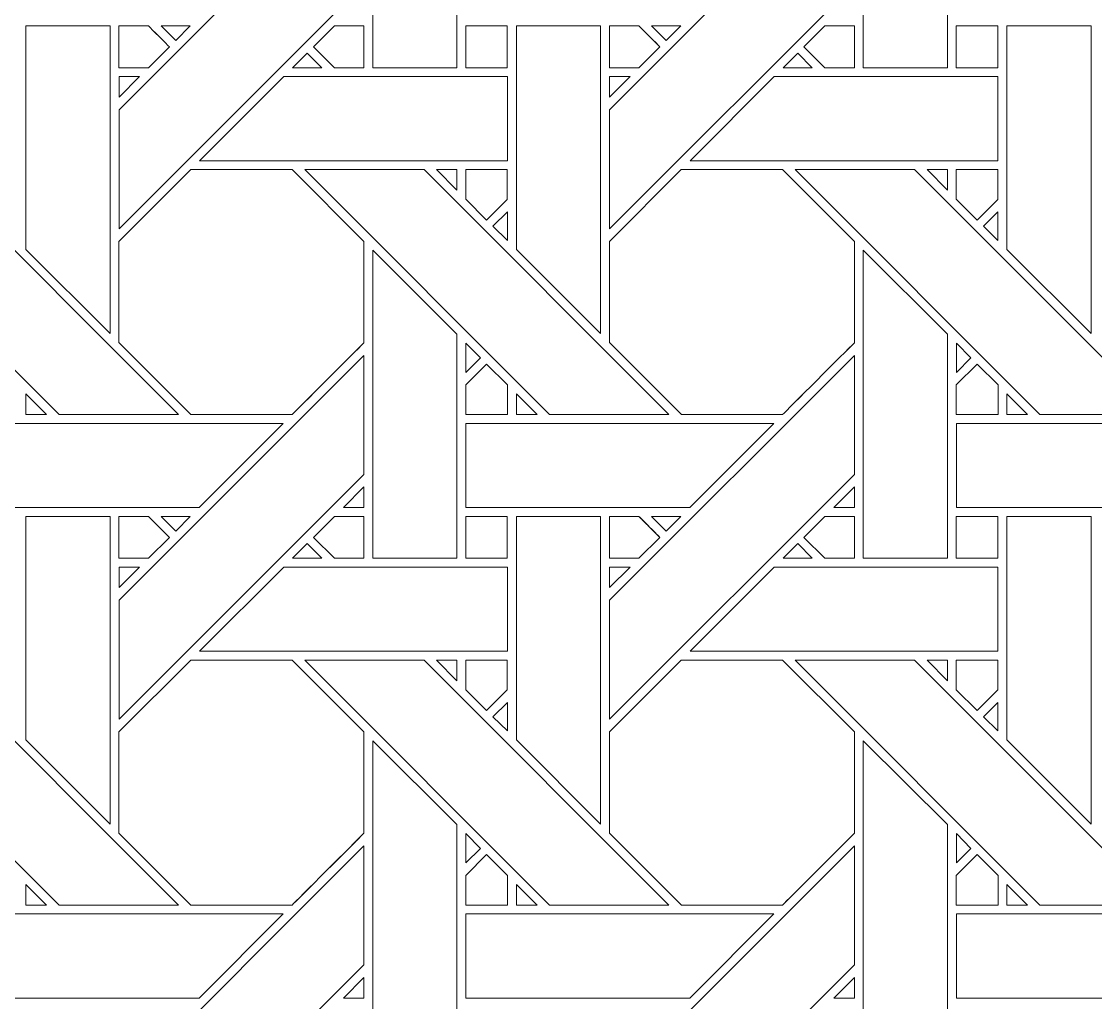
# Model space of a CAD drawing. Header units: inches. Extents: x 3.4 to 21.4, y 0.1 to 18.1.
# Drawn here: x 7.688 to 9.766, y 8.195 to 10.093 of the extents above; entities that cross this region are included whole.
import ezdxf

# ---------------------------------------------------------------- set-up
doc = ezdxf.new("R2010")
doc.units = ezdxf.units.IN
doc.header["$MEASUREMENT"] = 0
doc.layers.add('Design', color=7, linetype='Continuous', lineweight=0)

msp = doc.modelspace()

# ---------------------------------------------------------------- linework, layer by layer
at = {"layer": 'Design'}
for points, knots in [([(12.3829, 18.0948), (7.4123, 18.0948), (3.3829, 14.0653), (3.3829, 9.0948), (3.3829, 4.1242), (7.4123, 0.0948), (12.3829, 0.0948), (17.3534, 0.0948), (21.3829, 4.1242), (21.3829, 9.0948), (21.3829, 14.0653), (17.3534, 18.0948), (12.3829, 18.0948)], [0, 0, 0, 0, 1, 1, 1, 2, 2, 2, 3, 3, 3, 4, 4, 4, 4]), ([(12.3829, 17.2202), (7.8953, 17.2202), (4.2574, 13.5823), (4.2574, 9.0948), (4.2574, 4.6072), (7.8953, 0.9693), (12.3829, 0.9693), (16.8704, 0.9693), (20.5083, 4.6072), (20.5083, 9.0948), (20.5083, 13.5823), (16.8704, 17.2202), (12.3829, 17.2202)], [0, 0, 0, 0, 1, 1, 1, 2, 2, 2, 3, 3, 3, 4, 4, 4, 4]), ([(8.3676, 10.0031), (8.3676, 10.0031), (8.3676, 10.599), (8.3676, 10.599), (8.3676, 10.599), (8.5303, 10.4368), (8.5303, 10.4368), (8.5303, 10.4368), (8.5303, 10.0031), (8.5303, 10.0031), (8.5303, 10.0031), (8.3676, 10.0031), (8.3676, 10.0031)], [0, 0, 0, 0, 1, 1, 1, 2, 2, 2, 3, 3, 3, 4, 4, 4, 4]), ([(9.3163, 10.0031), (9.3163, 10.0031), (9.3163, 10.599), (9.3163, 10.599), (9.3163, 10.599), (9.4791, 10.4368), (9.4791, 10.4368), (9.4791, 10.4368), (9.4791, 10.0031), (9.4791, 10.0031), (9.4791, 10.0031), (9.3163, 10.0031), (9.3163, 10.0031)], [0, 0, 0, 0, 1, 1, 1, 2, 2, 2, 3, 3, 3, 4, 4, 4, 4]), ([(8.3504, 10.1654), (8.3504, 10.1654), (7.8768, 9.6917), (7.8768, 9.6917), (7.8768, 9.6917), (7.8768, 9.9218), (7.8768, 9.9218), (7.8768, 9.9218), (8.3504, 10.3954), (8.3504, 10.3954), (8.3504, 10.3954), (8.3504, 10.1654), (8.3504, 10.1654)], [0, 0, 0, 0, 1, 1, 1, 2, 2, 2, 3, 3, 3, 4, 4, 4, 4]), ([(9.2992, 10.1654), (9.2992, 10.1654), (8.8255, 9.6917), (8.8255, 9.6917), (8.8255, 9.6917), (8.8255, 9.9218), (8.8255, 9.9218), (8.8255, 9.9218), (9.2992, 10.3954), (9.2992, 10.3954), (9.2992, 10.3954), (9.2992, 10.1654), (9.2992, 10.1654)], [0, 0, 0, 0, 1, 1, 1, 2, 2, 2, 3, 3, 3, 4, 4, 4, 4]), ([(7.8596, 10.0839), (7.8596, 10.0839), (7.8596, 9.4888), (7.8596, 9.4888), (7.8596, 9.4888), (7.6967, 9.6517), (7.6967, 9.6517), (7.6967, 9.6517), (7.6967, 10.0839), (7.6967, 10.0839), (7.6967, 10.0839), (7.8596, 10.0839), (7.8596, 10.0839)], [0, 0, 0, 0, 1, 1, 1, 2, 2, 2, 3, 3, 3, 4, 4, 4, 4]), ([(7.8767, 10.0032), (7.8767, 10.0032), (7.8767, 10.0839), (7.8767, 10.0839), (7.8767, 10.0839), (7.9338, 10.0839), (7.9338, 10.0839), (7.9389, 10.0788), (7.9697, 10.048), (7.9741, 10.0436), (7.9741, 10.0436), (7.9337, 10.0032), (7.9337, 10.0032), (7.9337, 10.0032), (7.8767, 10.0032), (7.8767, 10.0032)], [0, 0, 0, 0, 1, 1, 1, 2, 2, 2, 3, 3, 3, 4, 4, 4, 5, 5, 5, 5]), ([(7.9741, 10.0436), (7.9741, 10.0436), (7.9337, 10.0032), (7.9337, 10.0032), (7.9337, 10.0032), (7.8767, 10.0032), (7.8767, 10.0032), (7.8767, 10.0032), (7.8767, 10.0839), (7.8767, 10.0839), (7.8767, 10.0839), (7.9338, 10.0839), (7.9338, 10.0839), (7.939, 10.0787), (7.9698, 10.0479), (7.9741, 10.0436)], [0, 0, 0, 0, 1, 1, 1, 2, 2, 2, 3, 3, 3, 4, 4, 4, 5, 5, 5, 5]), ([(7.9864, 10.0557), (7.9864, 10.0557), (7.9582, 10.0839), (7.9582, 10.0839), (7.9582, 10.0839), (8.0146, 10.0839), (8.0146, 10.0839), (8.0146, 10.0839), (7.9864, 10.0557), (7.9864, 10.0557)], [0, 0, 0, 0, 1, 1, 1, 2, 2, 2, 3, 3, 3, 3]), ([(8.2933, 10.0031), (8.2933, 10.0031), (8.2529, 10.0435), (8.2529, 10.0435), (8.2529, 10.0435), (8.2933, 10.084), (8.2933, 10.084), (8.2933, 10.084), (8.3504, 10.084), (8.3504, 10.084), (8.3504, 10.084), (8.3504, 10.0031), (8.3504, 10.0031), (8.3504, 10.0031), (8.2933, 10.0031), (8.2933, 10.0031)], [0, 0, 0, 0, 1, 1, 1, 2, 2, 2, 3, 3, 3, 4, 4, 4, 5, 5, 5, 5]), ([(8.3504, 10.084), (8.3504, 10.084), (8.3504, 10.0031), (8.3504, 10.0031), (8.3504, 10.0031), (8.2933, 10.0031), (8.2933, 10.0031), (8.2933, 10.0031), (8.2529, 10.0435), (8.2529, 10.0435), (8.2529, 10.0435), (8.2933, 10.084), (8.2933, 10.084), (8.2933, 10.084), (8.3504, 10.084), (8.3504, 10.084)], [0, 0, 0, 0, 1, 1, 1, 2, 2, 2, 3, 3, 3, 4, 4, 4, 5, 5, 5, 5]), ([(8.5476, 10.0031), (8.5476, 10.0031), (8.5476, 10.0839), (8.5476, 10.0839), (8.5476, 10.0839), (8.6278, 10.0839), (8.6278, 10.0839), (8.6278, 10.0839), (8.6278, 10.0031), (8.6278, 10.0031), (8.6278, 10.0031), (8.5476, 10.0031), (8.5476, 10.0031)], [0, 0, 0, 0, 1, 1, 1, 2, 2, 2, 3, 3, 3, 4, 4, 4, 4]), ([(8.6278, 10.0839), (8.6278, 10.0839), (8.6278, 10.0031), (8.6278, 10.0031), (8.6278, 10.0031), (8.5476, 10.0031), (8.5476, 10.0031), (8.5476, 10.0031), (8.5476, 10.0839), (8.5476, 10.0839), (8.5476, 10.0839), (8.6278, 10.0839), (8.6278, 10.0839)], [0, 0, 0, 0, 1, 1, 1, 2, 2, 2, 3, 3, 3, 4, 4, 4, 4]), ([(8.8083, 10.0839), (8.8083, 10.0839), (8.8083, 9.4888), (8.8083, 9.4888), (8.8083, 9.4888), (8.6454, 9.6517), (8.6454, 9.6517), (8.6454, 9.6517), (8.6454, 10.0839), (8.6454, 10.0839), (8.6454, 10.0839), (8.8083, 10.0839), (8.8083, 10.0839)], [0, 0, 0, 0, 1, 1, 1, 2, 2, 2, 3, 3, 3, 4, 4, 4, 4]), ([(8.8255, 10.0032), (8.8255, 10.0032), (8.8255, 10.0839), (8.8255, 10.0839), (8.8255, 10.0839), (8.8825, 10.0839), (8.8825, 10.0839), (8.8877, 10.0788), (8.9184, 10.048), (8.9228, 10.0436), (8.9228, 10.0436), (8.8824, 10.0032), (8.8824, 10.0032), (8.8824, 10.0032), (8.8255, 10.0032), (8.8255, 10.0032)], [0, 0, 0, 0, 1, 1, 1, 2, 2, 2, 3, 3, 3, 4, 4, 4, 5, 5, 5, 5]), ([(8.9228, 10.0436), (8.9228, 10.0436), (8.8824, 10.0032), (8.8824, 10.0032), (8.8824, 10.0032), (8.8255, 10.0032), (8.8255, 10.0032), (8.8255, 10.0032), (8.8255, 10.0839), (8.8255, 10.0839), (8.8255, 10.0839), (8.8825, 10.0839), (8.8825, 10.0839), (8.8878, 10.0787), (8.9186, 10.0479), (8.9228, 10.0436)], [0, 0, 0, 0, 1, 1, 1, 2, 2, 2, 3, 3, 3, 4, 4, 4, 5, 5, 5, 5]), ([(8.9351, 10.0557), (8.9351, 10.0557), (8.9069, 10.0839), (8.9069, 10.0839), (8.9069, 10.0839), (8.9634, 10.0839), (8.9634, 10.0839), (8.9634, 10.0839), (8.9351, 10.0557), (8.9351, 10.0557)], [0, 0, 0, 0, 1, 1, 1, 2, 2, 2, 3, 3, 3, 3]), ([(9.242, 10.0031), (9.242, 10.0031), (9.2017, 10.0435), (9.2017, 10.0435), (9.2017, 10.0435), (9.2421, 10.084), (9.2421, 10.084), (9.2421, 10.084), (9.2991, 10.084), (9.2991, 10.084), (9.2991, 10.084), (9.2991, 10.0031), (9.2991, 10.0031), (9.2991, 10.0031), (9.242, 10.0031), (9.242, 10.0031)], [0, 0, 0, 0, 1, 1, 1, 2, 2, 2, 3, 3, 3, 4, 4, 4, 5, 5, 5, 5]), ([(9.2991, 10.084), (9.2991, 10.084), (9.2991, 10.0031), (9.2991, 10.0031), (9.2991, 10.0031), (9.242, 10.0031), (9.242, 10.0031), (9.242, 10.0031), (9.2017, 10.0435), (9.2017, 10.0435), (9.2017, 10.0435), (9.2421, 10.084), (9.2421, 10.084), (9.2421, 10.084), (9.2991, 10.084), (9.2991, 10.084)], [0, 0, 0, 0, 1, 1, 1, 2, 2, 2, 3, 3, 3, 4, 4, 4, 5, 5, 5, 5]), ([(9.4963, 10.0839), (9.4963, 10.0839), (9.5766, 10.0839), (9.5766, 10.0839), (9.5766, 10.0839), (9.5766, 10.0031), (9.5766, 10.0031), (9.5766, 10.0031), (9.4963, 10.0031), (9.4963, 10.0031), (9.4963, 10.0031), (9.4963, 10.0839), (9.4963, 10.0839)], [0, 0, 0, 0, 1, 1, 1, 2, 2, 2, 3, 3, 3, 4, 4, 4, 4]), ([(9.5766, 10.0839), (9.5766, 10.0839), (9.5766, 10.0031), (9.5766, 10.0031), (9.5766, 10.0031), (9.4963, 10.0031), (9.4963, 10.0031), (9.4963, 10.0031), (9.4963, 10.0839), (9.4963, 10.0839), (9.4963, 10.0839), (9.5766, 10.0839), (9.5766, 10.0839)], [0, 0, 0, 0, 1, 1, 1, 2, 2, 2, 3, 3, 3, 4, 4, 4, 4]), ([(9.7571, 10.0839), (9.7571, 10.0839), (9.7571, 9.4888), (9.7571, 9.4888), (9.7571, 9.4888), (9.5942, 9.6517), (9.5942, 9.6517), (9.5942, 9.6517), (9.5942, 10.0839), (9.5942, 10.0839), (9.5942, 10.0839), (9.7571, 10.0839), (9.7571, 10.0839)], [0, 0, 0, 0, 1, 1, 1, 2, 2, 2, 3, 3, 3, 4, 4, 4, 4]), ([(8.2691, 10.0031), (8.2691, 10.0031), (8.2126, 10.0031), (8.2126, 10.0031), (8.2126, 10.0031), (8.2408, 10.0314), (8.2408, 10.0314), (8.2408, 10.0314), (8.2691, 10.0031), (8.2691, 10.0031)], [0, 0, 0, 0, 1, 1, 1, 2, 2, 2, 3, 3, 3, 3]), ([(9.2178, 10.0031), (9.2178, 10.0031), (9.1613, 10.0031), (9.1613, 10.0031), (9.1613, 10.0031), (9.1896, 10.0314), (9.1896, 10.0314), (9.1896, 10.0314), (9.2178, 10.0031), (9.2178, 10.0031)], [0, 0, 0, 0, 1, 1, 1, 2, 2, 2, 3, 3, 3, 3]), ([(7.8768, 9.9462), (7.8768, 9.9462), (7.8768, 9.986), (7.8768, 9.986), (7.8768, 9.986), (7.9166, 9.986), (7.9166, 9.986), (7.9166, 9.986), (7.8768, 9.9462), (7.8768, 9.9462)], [0, 0, 0, 0, 1, 1, 1, 2, 2, 2, 3, 3, 3, 3]), ([(8.6279, 9.986), (8.6279, 9.986), (8.6279, 9.8232), (8.6279, 9.8232), (8.6279, 9.8232), (8.0326, 9.8232), (8.0326, 9.8232), (8.0326, 9.8232), (8.1954, 9.986), (8.1954, 9.986), (8.1954, 9.986), (8.6279, 9.986), (8.6279, 9.986)], [0, 0, 0, 0, 1, 1, 1, 2, 2, 2, 3, 3, 3, 4, 4, 4, 4]), ([(8.8255, 9.9462), (8.8255, 9.9462), (8.8255, 9.986), (8.8255, 9.986), (8.8255, 9.986), (8.8653, 9.986), (8.8653, 9.986), (8.8653, 9.986), (8.8255, 9.9462), (8.8255, 9.9462)], [0, 0, 0, 0, 1, 1, 1, 2, 2, 2, 3, 3, 3, 3]), ([(9.5766, 9.986), (9.5766, 9.986), (9.5766, 9.8232), (9.5766, 9.8232), (9.5766, 9.8232), (8.9813, 9.8232), (8.9813, 9.8232), (8.9813, 9.8232), (9.1442, 9.986), (9.1442, 9.986), (9.1442, 9.986), (9.5766, 9.986), (9.5766, 9.986)], [0, 0, 0, 0, 1, 1, 1, 2, 2, 2, 3, 3, 3, 4, 4, 4, 4]), ([(7.5181, 9.8061), (7.5181, 9.8061), (7.9918, 9.3324), (7.9918, 9.3324), (7.9918, 9.3324), (7.7607, 9.3324), (7.7607, 9.3324), (7.7607, 9.3324), (7.2872, 9.8061), (7.2872, 9.8061), (7.2872, 9.8061), (7.5181, 9.8061), (7.5181, 9.8061)], [0, 0, 0, 0, 1, 1, 1, 2, 2, 2, 3, 3, 3, 4, 4, 4, 4]), ([(8.2117, 9.3324), (8.2117, 9.3324), (8.016, 9.3324), (8.016, 9.3324), (8.016, 9.3324), (7.8767, 9.4717), (7.8767, 9.4717), (7.8767, 9.4717), (7.8767, 9.6673), (7.8767, 9.6673), (7.8767, 9.6673), (8.0154, 9.8061), (8.0154, 9.8061), (8.0154, 9.8061), (8.2116, 9.8061), (8.2116, 9.8061), (8.2116, 9.8061), (8.3504, 9.6673), (8.3504, 9.6673), (8.3504, 9.6673), (8.3504, 9.4711), (8.3504, 9.4711), (8.3326, 9.4532), (8.2207, 9.3414), (8.2117, 9.3324)], [0, 0, 0, 0, 1, 1, 1, 2, 2, 2, 3, 3, 3, 4, 4, 4, 5, 5, 5, 6, 6, 6, 7, 7, 7, 8, 8, 8, 8]), ([(8.0154, 9.8061), (8.0154, 9.8061), (8.2116, 9.8061), (8.2116, 9.8061), (8.2116, 9.8061), (8.3504, 9.6673), (8.3504, 9.6673), (8.3504, 9.6673), (8.3504, 9.4711), (8.3504, 9.4711), (8.3328, 9.4534), (8.2208, 9.3416), (8.2117, 9.3324), (8.2117, 9.3324), (8.016, 9.3324), (8.016, 9.3324), (8.016, 9.3324), (7.8767, 9.4717), (7.8767, 9.4717), (7.8767, 9.4717), (7.8767, 9.6673), (7.8767, 9.6673), (7.8767, 9.6673), (8.0154, 9.8061), (8.0154, 9.8061)], [0, 0, 0, 0, 1, 1, 1, 2, 2, 2, 3, 3, 3, 4, 4, 4, 5, 5, 5, 6, 6, 6, 7, 7, 7, 8, 8, 8, 8]), ([(8.4669, 9.8061), (8.4669, 9.8061), (8.9405, 9.3324), (8.9405, 9.3324), (8.9405, 9.3324), (8.7095, 9.3324), (8.7095, 9.3324), (8.7095, 9.3324), (8.2359, 9.8061), (8.2359, 9.8061), (8.2359, 9.8061), (8.4669, 9.8061), (8.4669, 9.8061)], [0, 0, 0, 0, 1, 1, 1, 2, 2, 2, 3, 3, 3, 4, 4, 4, 4]), ([(8.5304, 9.8061), (8.5304, 9.8061), (8.5304, 9.7662), (8.5304, 9.7662), (8.5304, 9.7662), (8.491, 9.8061), (8.491, 9.8061), (8.491, 9.8061), (8.5304, 9.8061), (8.5304, 9.8061)], [0, 0, 0, 0, 1, 1, 1, 2, 2, 2, 3, 3, 3, 3]), ([(8.6278, 9.8061), (8.6278, 9.8061), (8.6278, 9.7485), (8.6278, 9.7485), (8.6278, 9.7485), (8.5879, 9.7085), (8.5879, 9.7085), (8.5879, 9.7085), (8.5476, 9.7489), (8.5476, 9.7489), (8.5476, 9.7489), (8.5476, 9.8061), (8.5476, 9.8061), (8.5476, 9.8061), (8.6278, 9.8061), (8.6278, 9.8061)], [0, 0, 0, 0, 1, 1, 1, 2, 2, 2, 3, 3, 3, 4, 4, 4, 5, 5, 5, 5]), ([(8.5879, 9.7085), (8.5879, 9.7085), (8.5476, 9.7489), (8.5476, 9.7489), (8.5476, 9.7489), (8.5476, 9.8061), (8.5476, 9.8061), (8.5476, 9.8061), (8.6278, 9.8061), (8.6278, 9.8061), (8.6278, 9.8061), (8.6278, 9.7485), (8.6278, 9.7485), (8.6278, 9.7485), (8.5879, 9.7085), (8.5879, 9.7085)], [0, 0, 0, 0, 1, 1, 1, 2, 2, 2, 3, 3, 3, 4, 4, 4, 5, 5, 5, 5]), ([(9.1604, 9.3324), (9.1604, 9.3324), (8.9647, 9.3324), (8.9647, 9.3324), (8.9647, 9.3324), (8.8255, 9.4717), (8.8255, 9.4717), (8.8255, 9.4717), (8.8255, 9.6673), (8.8255, 9.6673), (8.8255, 9.6673), (8.9642, 9.8061), (8.9642, 9.8061), (8.9642, 9.8061), (9.1604, 9.8061), (9.1604, 9.8061), (9.1604, 9.8061), (9.2991, 9.6673), (9.2991, 9.6673), (9.2991, 9.6673), (9.2991, 9.4711), (9.2991, 9.4711), (9.2813, 9.4532), (9.1694, 9.3414), (9.1604, 9.3324)], [0, 0, 0, 0, 1, 1, 1, 2, 2, 2, 3, 3, 3, 4, 4, 4, 5, 5, 5, 6, 6, 6, 7, 7, 7, 8, 8, 8, 8]), ([(8.9642, 9.8061), (8.9642, 9.8061), (9.1604, 9.8061), (9.1604, 9.8061), (9.1604, 9.8061), (9.2991, 9.6673), (9.2991, 9.6673), (9.2991, 9.6673), (9.2991, 9.4711), (9.2991, 9.4711), (9.2814, 9.4533), (9.1695, 9.3415), (9.1604, 9.3324), (9.1604, 9.3324), (8.9647, 9.3324), (8.9647, 9.3324), (8.9647, 9.3324), (8.8255, 9.4717), (8.8255, 9.4717), (8.8255, 9.4717), (8.8255, 9.6673), (8.8255, 9.6673), (8.8255, 9.6673), (8.9642, 9.8061), (8.9642, 9.8061)], [0, 0, 0, 0, 1, 1, 1, 2, 2, 2, 3, 3, 3, 4, 4, 4, 5, 5, 5, 6, 6, 6, 7, 7, 7, 8, 8, 8, 8]), ([(9.4156, 9.8061), (9.4156, 9.8061), (9.8892, 9.3324), (9.8892, 9.3324), (9.8892, 9.3324), (9.6582, 9.3324), (9.6582, 9.3324), (9.6582, 9.3324), (9.1846, 9.8061), (9.1846, 9.8061), (9.1846, 9.8061), (9.4156, 9.8061), (9.4156, 9.8061)], [0, 0, 0, 0, 1, 1, 1, 2, 2, 2, 3, 3, 3, 4, 4, 4, 4]), ([(9.4791, 9.8061), (9.4791, 9.8061), (9.4791, 9.7662), (9.4791, 9.7662), (9.4791, 9.7662), (9.4397, 9.8061), (9.4397, 9.8061), (9.4397, 9.8061), (9.4791, 9.8061), (9.4791, 9.8061)], [0, 0, 0, 0, 1, 1, 1, 2, 2, 2, 3, 3, 3, 3]), ([(9.5766, 9.8061), (9.5766, 9.8061), (9.5766, 9.7485), (9.5766, 9.7485), (9.5766, 9.7485), (9.5366, 9.7085), (9.5366, 9.7085), (9.5366, 9.7085), (9.4963, 9.7489), (9.4963, 9.7489), (9.4963, 9.7489), (9.4963, 9.8061), (9.4963, 9.8061), (9.4963, 9.8061), (9.5766, 9.8061), (9.5766, 9.8061)], [0, 0, 0, 0, 1, 1, 1, 2, 2, 2, 3, 3, 3, 4, 4, 4, 5, 5, 5, 5]), ([(9.5366, 9.7085), (9.5366, 9.7085), (9.4963, 9.7489), (9.4963, 9.7489), (9.4963, 9.7489), (9.4963, 9.8061), (9.4963, 9.8061), (9.4963, 9.8061), (9.5766, 9.8061), (9.5766, 9.8061), (9.5766, 9.8061), (9.5766, 9.7485), (9.5766, 9.7485), (9.5766, 9.7485), (9.5366, 9.7085), (9.5366, 9.7085)], [0, 0, 0, 0, 1, 1, 1, 2, 2, 2, 3, 3, 3, 4, 4, 4, 5, 5, 5, 5]), ([(8.6279, 9.7242), (8.6279, 9.7242), (8.6279, 9.6691), (8.6279, 9.6691), (8.6279, 9.6691), (8.6001, 9.6964), (8.6001, 9.6964), (8.6001, 9.6964), (8.6279, 9.7242), (8.6279, 9.7242)], [0, 0, 0, 0, 1, 1, 1, 2, 2, 2, 3, 3, 3, 3]), ([(9.5766, 9.7242), (9.5766, 9.7242), (9.5766, 9.6691), (9.5766, 9.6691), (9.5766, 9.6691), (9.5488, 9.6964), (9.5488, 9.6964), (9.5488, 9.6964), (9.5766, 9.7242), (9.5766, 9.7242)], [0, 0, 0, 0, 1, 1, 1, 2, 2, 2, 3, 3, 3, 3]), ([(8.5303, 9.4881), (8.5303, 9.4881), (8.5303, 9.0544), (8.5303, 9.0544), (8.5303, 9.0544), (8.3676, 9.0544), (8.3676, 9.0544), (8.3676, 9.0544), (8.3676, 9.6502), (8.3676, 9.6502), (8.3676, 9.6502), (8.5303, 9.4881), (8.5303, 9.4881)], [0, 0, 0, 0, 1, 1, 1, 2, 2, 2, 3, 3, 3, 4, 4, 4, 4]), ([(9.4791, 9.4881), (9.4791, 9.4881), (9.4791, 9.0544), (9.4791, 9.0544), (9.4791, 9.0544), (9.3163, 9.0544), (9.3163, 9.0544), (9.3163, 9.0544), (9.3163, 9.6502), (9.3163, 9.6502), (9.3163, 9.6502), (9.4791, 9.4881), (9.4791, 9.4881)], [0, 0, 0, 0, 1, 1, 1, 2, 2, 2, 3, 3, 3, 4, 4, 4, 4]), ([(8.5476, 9.4138), (8.5476, 9.4138), (8.5476, 9.4706), (8.5476, 9.4706), (8.5476, 9.4706), (8.5758, 9.442), (8.5758, 9.442), (8.5758, 9.442), (8.5476, 9.4138), (8.5476, 9.4138)], [0, 0, 0, 0, 1, 1, 1, 2, 2, 2, 3, 3, 3, 3]), ([(9.4964, 9.4138), (9.4964, 9.4138), (9.4964, 9.4706), (9.4964, 9.4706), (9.4964, 9.4706), (9.5246, 9.442), (9.5246, 9.442), (9.5246, 9.442), (9.4964, 9.4138), (9.4964, 9.4138)], [0, 0, 0, 0, 1, 1, 1, 2, 2, 2, 3, 3, 3, 3]), ([(7.8768, 8.9731), (7.8768, 8.9731), (8.3504, 9.4467), (8.3504, 9.4467), (8.3504, 9.4467), (8.3504, 9.2166), (8.3504, 9.2166), (8.3504, 9.2166), (7.8768, 8.743), (7.8768, 8.743), (7.8768, 8.743), (7.8768, 8.9731), (7.8768, 8.9731)], [0, 0, 0, 0, 1, 1, 1, 2, 2, 2, 3, 3, 3, 4, 4, 4, 4]), ([(8.8255, 8.9731), (8.8255, 8.9731), (9.2992, 9.4467), (9.2992, 9.4467), (9.2992, 9.4467), (9.2992, 9.2166), (9.2992, 9.2166), (9.2992, 9.2166), (8.8255, 8.743), (8.8255, 8.743), (8.8255, 8.743), (8.8255, 8.9731), (8.8255, 8.9731)], [0, 0, 0, 0, 1, 1, 1, 2, 2, 2, 3, 3, 3, 4, 4, 4, 4]), ([(8.5476, 9.3322), (8.5476, 9.3322), (8.5476, 9.3895), (8.5476, 9.3895), (8.5476, 9.3895), (8.5879, 9.4298), (8.5879, 9.4298), (8.5879, 9.4298), (8.6282, 9.3895), (8.6282, 9.3895), (8.6282, 9.3895), (8.6282, 9.3322), (8.6282, 9.3322), (8.6282, 9.3322), (8.5476, 9.3322), (8.5476, 9.3322)], [0, 0, 0, 0, 1, 1, 1, 2, 2, 2, 3, 3, 3, 4, 4, 4, 5, 5, 5, 5]), ([(8.5879, 9.4298), (8.5879, 9.4298), (8.6282, 9.3895), (8.6282, 9.3895), (8.6282, 9.3895), (8.6282, 9.3322), (8.6282, 9.3322), (8.6282, 9.3322), (8.5476, 9.3322), (8.5476, 9.3322), (8.5476, 9.3322), (8.5476, 9.3895), (8.5476, 9.3895), (8.5476, 9.3895), (8.5879, 9.4298), (8.5879, 9.4298)], [0, 0, 0, 0, 1, 1, 1, 2, 2, 2, 3, 3, 3, 4, 4, 4, 5, 5, 5, 5]), ([(9.4963, 9.3322), (9.4963, 9.3322), (9.4963, 9.3895), (9.4963, 9.3895), (9.4963, 9.3895), (9.5367, 9.4298), (9.5367, 9.4298), (9.5367, 9.4298), (9.577, 9.3895), (9.577, 9.3895), (9.577, 9.3895), (9.577, 9.3322), (9.577, 9.3322), (9.577, 9.3322), (9.4963, 9.3322), (9.4963, 9.3322)], [0, 0, 0, 0, 1, 1, 1, 2, 2, 2, 3, 3, 3, 4, 4, 4, 5, 5, 5, 5]), ([(9.5367, 9.4298), (9.5367, 9.4298), (9.577, 9.3895), (9.577, 9.3895), (9.577, 9.3895), (9.577, 9.3322), (9.577, 9.3322), (9.577, 9.3322), (9.4963, 9.3322), (9.4963, 9.3322), (9.4963, 9.3322), (9.4963, 9.3895), (9.4963, 9.3895), (9.4963, 9.3895), (9.5367, 9.4298), (9.5367, 9.4298)], [0, 0, 0, 0, 1, 1, 1, 2, 2, 2, 3, 3, 3, 4, 4, 4, 5, 5, 5, 5]), ([(7.6968, 9.3324), (7.6968, 9.3324), (7.6968, 9.3722), (7.6968, 9.3722), (7.6968, 9.3722), (7.7365, 9.3324), (7.7365, 9.3324), (7.7365, 9.3324), (7.6968, 9.3324), (7.6968, 9.3324)], [0, 0, 0, 0, 1, 1, 1, 2, 2, 2, 3, 3, 3, 3]), ([(8.6455, 9.3324), (8.6455, 9.3324), (8.6455, 9.3722), (8.6455, 9.3722), (8.6455, 9.3722), (8.6853, 9.3324), (8.6853, 9.3324), (8.6853, 9.3324), (8.6455, 9.3324), (8.6455, 9.3324)], [0, 0, 0, 0, 1, 1, 1, 2, 2, 2, 3, 3, 3, 3]), ([(9.5943, 9.3324), (9.5943, 9.3324), (9.5943, 9.3722), (9.5943, 9.3722), (9.5943, 9.3722), (9.634, 9.3324), (9.634, 9.3324), (9.634, 9.3324), (9.5943, 9.3324), (9.5943, 9.3324)], [0, 0, 0, 0, 1, 1, 1, 2, 2, 2, 3, 3, 3, 3]), ([(7.5989, 9.1525), (7.5989, 9.1525), (7.5989, 9.3152), (7.5989, 9.3152), (7.5989, 9.3152), (8.1946, 9.3152), (8.1946, 9.3152), (8.1946, 9.3152), (8.0319, 9.1525), (8.0319, 9.1525), (8.0319, 9.1525), (7.5989, 9.1525), (7.5989, 9.1525)], [0, 0, 0, 0, 1, 1, 1, 2, 2, 2, 3, 3, 3, 4, 4, 4, 4]), ([(8.5476, 9.1525), (8.5476, 9.1525), (8.5476, 9.3152), (8.5476, 9.3152), (8.5476, 9.3152), (9.1433, 9.3152), (9.1433, 9.3152), (9.1433, 9.3152), (8.9806, 9.1525), (8.9806, 9.1525), (8.9806, 9.1525), (8.5476, 9.1525), (8.5476, 9.1525)], [0, 0, 0, 0, 1, 1, 1, 2, 2, 2, 3, 3, 3, 4, 4, 4, 4]), ([(9.4964, 9.1525), (9.4964, 9.1525), (9.4964, 9.3152), (9.4964, 9.3152), (9.4964, 9.3152), (10.0921, 9.3152), (10.0921, 9.3152), (10.0921, 9.3152), (9.9293, 9.1525), (9.9293, 9.1525), (9.9293, 9.1525), (9.4964, 9.1525), (9.4964, 9.1525)], [0, 0, 0, 0, 1, 1, 1, 2, 2, 2, 3, 3, 3, 4, 4, 4, 4]), ([(8.3107, 9.1525), (8.3107, 9.1525), (8.3504, 9.1923), (8.3504, 9.1923), (8.3504, 9.1923), (8.3504, 9.1525), (8.3504, 9.1525), (8.3504, 9.1525), (8.3107, 9.1525), (8.3107, 9.1525)], [0, 0, 0, 0, 1, 1, 1, 2, 2, 2, 3, 3, 3, 3]), ([(9.2594, 9.1525), (9.2594, 9.1525), (9.2992, 9.1923), (9.2992, 9.1923), (9.2992, 9.1923), (9.2992, 9.1525), (9.2992, 9.1525), (9.2992, 9.1525), (9.2594, 9.1525), (9.2594, 9.1525)], [0, 0, 0, 0, 1, 1, 1, 2, 2, 2, 3, 3, 3, 3]), ([(7.8596, 9.1352), (7.8596, 9.1352), (7.8596, 8.5401), (7.8596, 8.5401), (7.8596, 8.5401), (7.6967, 8.703), (7.6967, 8.703), (7.6967, 8.703), (7.6967, 9.1352), (7.6967, 9.1352), (7.6967, 9.1352), (7.8596, 9.1352), (7.8596, 9.1352)], [0, 0, 0, 0, 1, 1, 1, 2, 2, 2, 3, 3, 3, 4, 4, 4, 4]), ([(7.8767, 9.0544), (7.8767, 9.0544), (7.8767, 9.1352), (7.8767, 9.1352), (7.8767, 9.1352), (7.9338, 9.1352), (7.9338, 9.1352), (7.9389, 9.1301), (7.9697, 9.0993), (7.9741, 9.0948), (7.9741, 9.0948), (7.9337, 9.0544), (7.9337, 9.0544), (7.9337, 9.0544), (7.8767, 9.0544), (7.8767, 9.0544)], [0, 0, 0, 0, 1, 1, 1, 2, 2, 2, 3, 3, 3, 4, 4, 4, 5, 5, 5, 5]), ([(7.9583, 9.1107), (7.9643, 9.1047), (7.97, 9.099), (7.9741, 9.0948), (7.9741, 9.0948), (7.9337, 9.0544), (7.9337, 9.0544), (7.9337, 9.0544), (7.8767, 9.0544), (7.8767, 9.0544), (7.8767, 9.0544), (7.8767, 9.1352), (7.8767, 9.1352), (7.8767, 9.1352), (7.9338, 9.1352), (7.9338, 9.1352), (7.9338, 9.1352), (7.9583, 9.1107), (7.9583, 9.1107)], [0, 0, 0, 0, 1, 1, 1, 2, 2, 2, 3, 3, 3, 4, 4, 4, 5, 5, 5, 6, 6, 6, 6]), ([(7.9582, 9.1352), (7.9582, 9.1352), (8.0146, 9.1352), (8.0146, 9.1352), (8.0146, 9.1352), (7.9864, 9.107), (7.9864, 9.107), (7.9864, 9.107), (7.9582, 9.1352), (7.9582, 9.1352)], [0, 0, 0, 0, 1, 1, 1, 2, 2, 2, 3, 3, 3, 3]), ([(8.2933, 9.0544), (8.2933, 9.0544), (8.2529, 9.0948), (8.2529, 9.0948), (8.2529, 9.0948), (8.2934, 9.1352), (8.2934, 9.1352), (8.2934, 9.1352), (8.3504, 9.1352), (8.3504, 9.1352), (8.3504, 9.1352), (8.3504, 9.0544), (8.3504, 9.0544), (8.3504, 9.0544), (8.2933, 9.0544), (8.2933, 9.0544)], [0, 0, 0, 0, 1, 1, 1, 2, 2, 2, 3, 3, 3, 4, 4, 4, 5, 5, 5, 5]), ([(8.2529, 9.0948), (8.2529, 9.0948), (8.2934, 9.1352), (8.2934, 9.1352), (8.2934, 9.1352), (8.3504, 9.1352), (8.3504, 9.1352), (8.3504, 9.1352), (8.3504, 9.0544), (8.3504, 9.0544), (8.3504, 9.0544), (8.2933, 9.0544), (8.2933, 9.0544), (8.2933, 9.0544), (8.2529, 9.0948), (8.2529, 9.0948)], [0, 0, 0, 0, 1, 1, 1, 2, 2, 2, 3, 3, 3, 4, 4, 4, 5, 5, 5, 5]), ([(8.5476, 9.0544), (8.5476, 9.0544), (8.5476, 9.1352), (8.5476, 9.1352), (8.5476, 9.1352), (8.6278, 9.1352), (8.6278, 9.1352), (8.6278, 9.1352), (8.6278, 9.0544), (8.6278, 9.0544), (8.6278, 9.0544), (8.5476, 9.0544), (8.5476, 9.0544)], [0, 0, 0, 0, 1, 1, 1, 2, 2, 2, 3, 3, 3, 4, 4, 4, 4]), ([(8.5476, 9.1352), (8.5476, 9.1352), (8.6278, 9.1352), (8.6278, 9.1352), (8.6278, 9.1352), (8.6278, 9.0544), (8.6278, 9.0544), (8.6278, 9.0544), (8.5476, 9.0544), (8.5476, 9.0544), (8.5476, 9.0544), (8.5476, 9.1352), (8.5476, 9.1352)], [0, 0, 0, 0, 1, 1, 1, 2, 2, 2, 3, 3, 3, 4, 4, 4, 4]), ([(8.8083, 9.1352), (8.8083, 9.1352), (8.8083, 8.5401), (8.8083, 8.5401), (8.8083, 8.5401), (8.6454, 8.703), (8.6454, 8.703), (8.6454, 8.703), (8.6454, 9.1352), (8.6454, 9.1352), (8.6454, 9.1352), (8.8083, 9.1352), (8.8083, 9.1352)], [0, 0, 0, 0, 1, 1, 1, 2, 2, 2, 3, 3, 3, 4, 4, 4, 4]), ([(8.8255, 9.0544), (8.8255, 9.0544), (8.8255, 9.1352), (8.8255, 9.1352), (8.8255, 9.1352), (8.8825, 9.1352), (8.8825, 9.1352), (8.8877, 9.1301), (8.9184, 9.0993), (8.9229, 9.0948), (8.9229, 9.0948), (8.8824, 9.0544), (8.8824, 9.0544), (8.8824, 9.0544), (8.8255, 9.0544), (8.8255, 9.0544)], [0, 0, 0, 0, 1, 1, 1, 2, 2, 2, 3, 3, 3, 4, 4, 4, 5, 5, 5, 5]), ([(8.9073, 9.1105), (8.9073, 9.1105), (8.9229, 9.0948), (8.9229, 9.0948), (8.9229, 9.0948), (8.8824, 9.0544), (8.8824, 9.0544), (8.8824, 9.0544), (8.8255, 9.0544), (8.8255, 9.0544), (8.8255, 9.0544), (8.8255, 9.1352), (8.8255, 9.1352), (8.8255, 9.1352), (8.8825, 9.1352), (8.8825, 9.1352), (8.8879, 9.1298), (8.8979, 9.1198), (8.9073, 9.1105)], [0, 0, 0, 0, 1, 1, 1, 2, 2, 2, 3, 3, 3, 4, 4, 4, 5, 5, 5, 6, 6, 6, 6]), ([(8.9069, 9.1352), (8.9069, 9.1352), (8.9634, 9.1352), (8.9634, 9.1352), (8.9634, 9.1352), (8.9351, 9.107), (8.9351, 9.107), (8.9351, 9.107), (8.9069, 9.1352), (8.9069, 9.1352)], [0, 0, 0, 0, 1, 1, 1, 2, 2, 2, 3, 3, 3, 3]), ([(9.242, 9.0544), (9.242, 9.0544), (9.2017, 9.0948), (9.2017, 9.0948), (9.2017, 9.0948), (9.2421, 9.1352), (9.2421, 9.1352), (9.2421, 9.1352), (9.2991, 9.1352), (9.2991, 9.1352), (9.2991, 9.1352), (9.2991, 9.0544), (9.2991, 9.0544), (9.2991, 9.0544), (9.242, 9.0544), (9.242, 9.0544)], [0, 0, 0, 0, 1, 1, 1, 2, 2, 2, 3, 3, 3, 4, 4, 4, 5, 5, 5, 5]), ([(9.2017, 9.0948), (9.2017, 9.0948), (9.2421, 9.1352), (9.2421, 9.1352), (9.2421, 9.1352), (9.2991, 9.1352), (9.2991, 9.1352), (9.2991, 9.1352), (9.2991, 9.0544), (9.2991, 9.0544), (9.2991, 9.0544), (9.242, 9.0544), (9.242, 9.0544), (9.242, 9.0544), (9.2017, 9.0948), (9.2017, 9.0948)], [0, 0, 0, 0, 1, 1, 1, 2, 2, 2, 3, 3, 3, 4, 4, 4, 5, 5, 5, 5]), ([(9.4963, 9.1352), (9.4963, 9.1352), (9.5766, 9.1352), (9.5766, 9.1352), (9.5766, 9.1352), (9.5766, 9.0544), (9.5766, 9.0544), (9.5766, 9.0544), (9.4963, 9.0544), (9.4963, 9.0544), (9.4963, 9.0544), (9.4963, 9.1352), (9.4963, 9.1352)], [0, 0, 0, 0, 1, 1, 1, 2, 2, 2, 3, 3, 3, 4, 4, 4, 4]), ([(9.5766, 9.1352), (9.5766, 9.1352), (9.5766, 9.0544), (9.5766, 9.0544), (9.5766, 9.0544), (9.4963, 9.0544), (9.4963, 9.0544), (9.4963, 9.0544), (9.4963, 9.1352), (9.4963, 9.1352), (9.4963, 9.1352), (9.5766, 9.1352), (9.5766, 9.1352)], [0, 0, 0, 0, 1, 1, 1, 2, 2, 2, 3, 3, 3, 4, 4, 4, 4]), ([(9.7571, 9.1352), (9.7571, 9.1352), (9.7571, 8.5401), (9.7571, 8.5401), (9.7571, 8.5401), (9.5942, 8.703), (9.5942, 8.703), (9.5942, 8.703), (9.5942, 9.1352), (9.5942, 9.1352), (9.5942, 9.1352), (9.7571, 9.1352), (9.7571, 9.1352)], [0, 0, 0, 0, 1, 1, 1, 2, 2, 2, 3, 3, 3, 4, 4, 4, 4]), ([(8.2691, 9.0544), (8.2691, 9.0544), (8.2126, 9.0544), (8.2126, 9.0544), (8.2126, 9.0544), (8.2408, 9.0827), (8.2408, 9.0827), (8.2408, 9.0827), (8.2691, 9.0544), (8.2691, 9.0544)], [0, 0, 0, 0, 1, 1, 1, 2, 2, 2, 3, 3, 3, 3]), ([(9.2178, 9.0544), (9.2178, 9.0544), (9.1613, 9.0544), (9.1613, 9.0544), (9.1613, 9.0544), (9.1896, 9.0827), (9.1896, 9.0827), (9.1896, 9.0827), (9.2178, 9.0544), (9.2178, 9.0544)], [0, 0, 0, 0, 1, 1, 1, 2, 2, 2, 3, 3, 3, 3]), ([(7.9166, 9.0373), (7.9166, 9.0373), (7.8768, 8.9975), (7.8768, 8.9975), (7.8768, 8.9975), (7.8768, 9.0373), (7.8768, 9.0373), (7.8768, 9.0373), (7.9166, 9.0373), (7.9166, 9.0373)], [0, 0, 0, 0, 1, 1, 1, 2, 2, 2, 3, 3, 3, 3]), ([(8.1954, 9.0373), (8.1954, 9.0373), (8.6279, 9.0373), (8.6279, 9.0373), (8.6279, 9.0373), (8.6279, 8.8745), (8.6279, 8.8745), (8.6279, 8.8745), (8.0326, 8.8745), (8.0326, 8.8745), (8.0326, 8.8745), (8.1954, 9.0373), (8.1954, 9.0373)], [0, 0, 0, 0, 1, 1, 1, 2, 2, 2, 3, 3, 3, 4, 4, 4, 4]), ([(8.8653, 9.0373), (8.8653, 9.0373), (8.8255, 8.9975), (8.8255, 8.9975), (8.8255, 8.9975), (8.8255, 9.0373), (8.8255, 9.0373), (8.8255, 9.0373), (8.8653, 9.0373), (8.8653, 9.0373)], [0, 0, 0, 0, 1, 1, 1, 2, 2, 2, 3, 3, 3, 3]), ([(9.1442, 9.0373), (9.1442, 9.0373), (9.5766, 9.0373), (9.5766, 9.0373), (9.5766, 9.0373), (9.5766, 8.8745), (9.5766, 8.8745), (9.5766, 8.8745), (8.9813, 8.8745), (8.9813, 8.8745), (8.9813, 8.8745), (9.1442, 9.0373), (9.1442, 9.0373)], [0, 0, 0, 0, 1, 1, 1, 2, 2, 2, 3, 3, 3, 4, 4, 4, 4]), ([(7.5181, 8.8573), (7.5181, 8.8573), (7.9918, 8.3837), (7.9918, 8.3837), (7.9918, 8.3837), (7.7607, 8.3837), (7.7607, 8.3837), (7.7607, 8.3837), (7.2872, 8.8573), (7.2872, 8.8573), (7.2872, 8.8573), (7.5181, 8.8573), (7.5181, 8.8573)], [0, 0, 0, 0, 1, 1, 1, 2, 2, 2, 3, 3, 3, 4, 4, 4, 4]), ([(8.2117, 8.3837), (8.2117, 8.3837), (8.016, 8.3837), (8.016, 8.3837), (8.016, 8.3837), (7.8767, 8.5229), (7.8767, 8.5229), (7.8767, 8.5229), (7.8767, 8.7186), (7.8767, 8.7186), (7.8767, 8.7186), (8.0154, 8.8573), (8.0154, 8.8573), (8.0154, 8.8573), (8.2116, 8.8573), (8.2116, 8.8573), (8.2116, 8.8573), (8.3504, 8.7186), (8.3504, 8.7186), (8.3504, 8.7186), (8.3504, 8.5224), (8.3504, 8.5224), (8.3326, 8.5044), (8.2207, 8.3927), (8.2117, 8.3837)], [0, 0, 0, 0, 1, 1, 1, 2, 2, 2, 3, 3, 3, 4, 4, 4, 5, 5, 5, 6, 6, 6, 7, 7, 7, 8, 8, 8, 8]), ([(7.8767, 8.7186), (7.8767, 8.7186), (8.0154, 8.8573), (8.0154, 8.8573), (8.0154, 8.8573), (8.2116, 8.8573), (8.2116, 8.8573), (8.2116, 8.8573), (8.3504, 8.7186), (8.3504, 8.7186), (8.3504, 8.7186), (8.3504, 8.5224), (8.3504, 8.5224), (8.3324, 8.5042), (8.2205, 8.3925), (8.2117, 8.3837), (8.2117, 8.3837), (8.016, 8.3837), (8.016, 8.3837), (8.016, 8.3837), (7.8767, 8.5229), (7.8767, 8.5229), (7.8767, 8.5229), (7.8767, 8.7186), (7.8767, 8.7186)], [0, 0, 0, 0, 1, 1, 1, 2, 2, 2, 3, 3, 3, 4, 4, 4, 5, 5, 5, 6, 6, 6, 7, 7, 7, 8, 8, 8, 8]), ([(8.2359, 8.8573), (8.2359, 8.8573), (8.4669, 8.8573), (8.4669, 8.8573), (8.4669, 8.8573), (8.9405, 8.3837), (8.9405, 8.3837), (8.9405, 8.3837), (8.7095, 8.3837), (8.7095, 8.3837), (8.7095, 8.3837), (8.2359, 8.8573), (8.2359, 8.8573)], [0, 0, 0, 0, 1, 1, 1, 2, 2, 2, 3, 3, 3, 4, 4, 4, 4]), ([(8.5304, 8.8573), (8.5304, 8.8573), (8.5304, 8.8175), (8.5304, 8.8175), (8.5304, 8.8175), (8.491, 8.8573), (8.491, 8.8573), (8.491, 8.8573), (8.5304, 8.8573), (8.5304, 8.8573)], [0, 0, 0, 0, 1, 1, 1, 2, 2, 2, 3, 3, 3, 3]), ([(8.6278, 8.8573), (8.6278, 8.8573), (8.6278, 8.7997), (8.6278, 8.7997), (8.6278, 8.7997), (8.5879, 8.7598), (8.5879, 8.7598), (8.5879, 8.7598), (8.5476, 8.8001), (8.5476, 8.8001), (8.5476, 8.8001), (8.5476, 8.8573), (8.5476, 8.8573), (8.5476, 8.8573), (8.6278, 8.8573), (8.6278, 8.8573)], [0, 0, 0, 0, 1, 1, 1, 2, 2, 2, 3, 3, 3, 4, 4, 4, 5, 5, 5, 5]), ([(8.5879, 8.7598), (8.5879, 8.7598), (8.5476, 8.8001), (8.5476, 8.8001), (8.5476, 8.8001), (8.5476, 8.8573), (8.5476, 8.8573), (8.5476, 8.8573), (8.6278, 8.8573), (8.6278, 8.8573), (8.6278, 8.8573), (8.6278, 8.7997), (8.6278, 8.7997), (8.6278, 8.7997), (8.5879, 8.7598), (8.5879, 8.7598)], [0, 0, 0, 0, 1, 1, 1, 2, 2, 2, 3, 3, 3, 4, 4, 4, 5, 5, 5, 5]), ([(9.1604, 8.3837), (9.1604, 8.3837), (8.9647, 8.3837), (8.9647, 8.3837), (8.9647, 8.3837), (8.8255, 8.5229), (8.8255, 8.5229), (8.8255, 8.5229), (8.8255, 8.7186), (8.8255, 8.7186), (8.8255, 8.7186), (8.9642, 8.8573), (8.9642, 8.8573), (8.9642, 8.8573), (9.1604, 8.8573), (9.1604, 8.8573), (9.1604, 8.8573), (9.2991, 8.7186), (9.2991, 8.7186), (9.2991, 8.7186), (9.2991, 8.5224), (9.2991, 8.5224), (9.2813, 8.5045), (9.1694, 8.3927), (9.1604, 8.3837)], [0, 0, 0, 0, 1, 1, 1, 2, 2, 2, 3, 3, 3, 4, 4, 4, 5, 5, 5, 6, 6, 6, 7, 7, 7, 8, 8, 8, 8]), ([(8.8255, 8.7186), (8.8255, 8.7186), (8.9642, 8.8573), (8.9642, 8.8573), (8.9642, 8.8573), (9.1604, 8.8573), (9.1604, 8.8573), (9.1604, 8.8573), (9.2991, 8.7186), (9.2991, 8.7186), (9.2991, 8.7186), (9.2991, 8.5224), (9.2991, 8.5224), (9.2811, 8.5043), (9.1692, 8.3926), (9.1604, 8.3837), (9.1604, 8.3837), (8.9647, 8.3837), (8.9647, 8.3837), (8.9647, 8.3837), (8.8255, 8.5229), (8.8255, 8.5229), (8.8255, 8.5229), (8.8255, 8.7186), (8.8255, 8.7186)], [0, 0, 0, 0, 1, 1, 1, 2, 2, 2, 3, 3, 3, 4, 4, 4, 5, 5, 5, 6, 6, 6, 7, 7, 7, 8, 8, 8, 8]), ([(9.1846, 8.8573), (9.1846, 8.8573), (9.4156, 8.8573), (9.4156, 8.8573), (9.4156, 8.8573), (9.8892, 8.3837), (9.8892, 8.3837), (9.8892, 8.3837), (9.6582, 8.3837), (9.6582, 8.3837), (9.6582, 8.3837), (9.1846, 8.8573), (9.1846, 8.8573)], [0, 0, 0, 0, 1, 1, 1, 2, 2, 2, 3, 3, 3, 4, 4, 4, 4]), ([(9.4791, 8.8573), (9.4791, 8.8573), (9.4791, 8.8175), (9.4791, 8.8175), (9.4791, 8.8175), (9.4397, 8.8573), (9.4397, 8.8573), (9.4397, 8.8573), (9.4791, 8.8573), (9.4791, 8.8573)], [0, 0, 0, 0, 1, 1, 1, 2, 2, 2, 3, 3, 3, 3]), ([(9.5766, 8.8573), (9.5766, 8.8573), (9.5766, 8.7997), (9.5766, 8.7997), (9.5766, 8.7997), (9.5366, 8.7598), (9.5366, 8.7598), (9.5366, 8.7598), (9.4963, 8.8001), (9.4963, 8.8001), (9.4963, 8.8001), (9.4963, 8.8573), (9.4963, 8.8573), (9.4963, 8.8573), (9.5766, 8.8573), (9.5766, 8.8573)], [0, 0, 0, 0, 1, 1, 1, 2, 2, 2, 3, 3, 3, 4, 4, 4, 5, 5, 5, 5]), ([(9.5366, 8.7598), (9.5366, 8.7598), (9.4963, 8.8001), (9.4963, 8.8001), (9.4963, 8.8001), (9.4963, 8.8573), (9.4963, 8.8573), (9.4963, 8.8573), (9.5766, 8.8573), (9.5766, 8.8573), (9.5766, 8.8573), (9.5766, 8.7997), (9.5766, 8.7997), (9.5766, 8.7997), (9.5366, 8.7598), (9.5366, 8.7598)], [0, 0, 0, 0, 1, 1, 1, 2, 2, 2, 3, 3, 3, 4, 4, 4, 5, 5, 5, 5]), ([(8.6279, 8.7755), (8.6279, 8.7755), (8.6279, 8.7203), (8.6279, 8.7203), (8.6279, 8.7203), (8.6001, 8.7477), (8.6001, 8.7477), (8.6001, 8.7477), (8.6279, 8.7755), (8.6279, 8.7755)], [0, 0, 0, 0, 1, 1, 1, 2, 2, 2, 3, 3, 3, 3]), ([(9.5766, 8.7755), (9.5766, 8.7755), (9.5766, 8.7203), (9.5766, 8.7203), (9.5766, 8.7203), (9.5488, 8.7477), (9.5488, 8.7477), (9.5488, 8.7477), (9.5766, 8.7755), (9.5766, 8.7755)], [0, 0, 0, 0, 1, 1, 1, 2, 2, 2, 3, 3, 3, 3]), ([(8.5303, 8.5394), (8.5303, 8.5394), (8.5303, 8.1057), (8.5303, 8.1057), (8.5303, 8.1057), (8.3676, 8.1057), (8.3676, 8.1057), (8.3676, 8.1057), (8.3676, 8.7015), (8.3676, 8.7015), (8.3676, 8.7015), (8.5303, 8.5394), (8.5303, 8.5394)], [0, 0, 0, 0, 1, 1, 1, 2, 2, 2, 3, 3, 3, 4, 4, 4, 4]), ([(9.4791, 8.5394), (9.4791, 8.5394), (9.4791, 8.1057), (9.4791, 8.1057), (9.4791, 8.1057), (9.3163, 8.1057), (9.3163, 8.1057), (9.3163, 8.1057), (9.3163, 8.7015), (9.3163, 8.7015), (9.3163, 8.7015), (9.4791, 8.5394), (9.4791, 8.5394)], [0, 0, 0, 0, 1, 1, 1, 2, 2, 2, 3, 3, 3, 4, 4, 4, 4]), ([(8.5758, 8.4933), (8.5758, 8.4933), (8.5476, 8.4651), (8.5476, 8.4651), (8.5476, 8.4651), (8.5476, 8.5219), (8.5476, 8.5219), (8.5476, 8.5219), (8.5758, 8.4933), (8.5758, 8.4933)], [0, 0, 0, 0, 1, 1, 1, 2, 2, 2, 3, 3, 3, 3]), ([(9.4964, 8.4651), (9.4964, 8.4651), (9.4964, 8.5219), (9.4964, 8.5219), (9.4964, 8.5219), (9.5246, 8.4933), (9.5246, 8.4933), (9.5246, 8.4933), (9.4964, 8.4651), (9.4964, 8.4651)], [0, 0, 0, 0, 1, 1, 1, 2, 2, 2, 3, 3, 3, 3]), ([(7.8768, 8.0244), (7.8768, 8.0244), (8.3504, 8.498), (8.3504, 8.498), (8.3504, 8.498), (8.3504, 8.2679), (8.3504, 8.2679), (8.3504, 8.2679), (7.8768, 7.7943), (7.8768, 7.7943), (7.8768, 7.7943), (7.8768, 8.0244), (7.8768, 8.0244)], [0, 0, 0, 0, 1, 1, 1, 2, 2, 2, 3, 3, 3, 4, 4, 4, 4]), ([(8.8255, 8.0244), (8.8255, 8.0244), (9.2992, 8.498), (9.2992, 8.498), (9.2992, 8.498), (9.2992, 8.2679), (9.2992, 8.2679), (9.2992, 8.2679), (8.8255, 7.7943), (8.8255, 7.7943), (8.8255, 7.7943), (8.8255, 8.0244), (8.8255, 8.0244)], [0, 0, 0, 0, 1, 1, 1, 2, 2, 2, 3, 3, 3, 4, 4, 4, 4]), ([(8.5476, 8.3834), (8.5476, 8.3834), (8.5476, 8.4407), (8.5476, 8.4407), (8.5476, 8.4407), (8.5879, 8.4811), (8.5879, 8.4811), (8.5879, 8.4811), (8.6282, 8.4407), (8.6282, 8.4407), (8.6282, 8.4407), (8.6282, 8.3834), (8.6282, 8.3834), (8.6282, 8.3834), (8.5476, 8.3834), (8.5476, 8.3834)], [0, 0, 0, 0, 1, 1, 1, 2, 2, 2, 3, 3, 3, 4, 4, 4, 5, 5, 5, 5]), ([(8.5476, 8.4407), (8.5476, 8.4407), (8.5879, 8.4811), (8.5879, 8.4811), (8.5879, 8.4811), (8.6282, 8.4407), (8.6282, 8.4407), (8.6282, 8.4407), (8.6282, 8.3834), (8.6282, 8.3834), (8.6282, 8.3834), (8.5476, 8.3834), (8.5476, 8.3834), (8.5476, 8.3834), (8.5476, 8.4407), (8.5476, 8.4407)], [0, 0, 0, 0, 1, 1, 1, 2, 2, 2, 3, 3, 3, 4, 4, 4, 5, 5, 5, 5]), ([(9.4963, 8.3834), (9.4963, 8.3834), (9.4963, 8.4407), (9.4963, 8.4407), (9.4963, 8.4407), (9.5367, 8.4811), (9.5367, 8.4811), (9.5367, 8.4811), (9.577, 8.4407), (9.577, 8.4407), (9.577, 8.4407), (9.577, 8.3834), (9.577, 8.3834), (9.577, 8.3834), (9.4963, 8.3834), (9.4963, 8.3834)], [0, 0, 0, 0, 1, 1, 1, 2, 2, 2, 3, 3, 3, 4, 4, 4, 5, 5, 5, 5]), ([(9.5367, 8.4811), (9.5367, 8.4811), (9.577, 8.4407), (9.577, 8.4407), (9.577, 8.4407), (9.577, 8.3834), (9.577, 8.3834), (9.577, 8.3834), (9.4963, 8.3834), (9.4963, 8.3834), (9.4963, 8.3834), (9.4963, 8.4407), (9.4963, 8.4407), (9.4963, 8.4407), (9.5367, 8.4811), (9.5367, 8.4811)], [0, 0, 0, 0, 1, 1, 1, 2, 2, 2, 3, 3, 3, 4, 4, 4, 5, 5, 5, 5]), ([(7.6968, 8.3837), (7.6968, 8.3837), (7.6968, 8.4235), (7.6968, 8.4235), (7.6968, 8.4235), (7.7365, 8.3837), (7.7365, 8.3837), (7.7365, 8.3837), (7.6968, 8.3837), (7.6968, 8.3837)], [0, 0, 0, 0, 1, 1, 1, 2, 2, 2, 3, 3, 3, 3]), ([(8.6853, 8.3837), (8.6853, 8.3837), (8.6455, 8.3837), (8.6455, 8.3837), (8.6455, 8.3837), (8.6455, 8.4235), (8.6455, 8.4235), (8.6455, 8.4235), (8.6853, 8.3837), (8.6853, 8.3837)], [0, 0, 0, 0, 1, 1, 1, 2, 2, 2, 3, 3, 3, 3]), ([(9.634, 8.3837), (9.634, 8.3837), (9.5943, 8.3837), (9.5943, 8.3837), (9.5943, 8.3837), (9.5943, 8.4235), (9.5943, 8.4235), (9.5943, 8.4235), (9.634, 8.3837), (9.634, 8.3837)], [0, 0, 0, 0, 1, 1, 1, 2, 2, 2, 3, 3, 3, 3]), ([(7.5989, 8.2037), (7.5989, 8.2037), (7.5989, 8.3664), (7.5989, 8.3664), (7.5989, 8.3664), (8.1946, 8.3664), (8.1946, 8.3664), (8.1946, 8.3664), (8.0319, 8.2037), (8.0319, 8.2037), (8.0319, 8.2037), (7.5989, 8.2037), (7.5989, 8.2037)], [0, 0, 0, 0, 1, 1, 1, 2, 2, 2, 3, 3, 3, 4, 4, 4, 4]), ([(8.5476, 8.2037), (8.5476, 8.2037), (8.5476, 8.3664), (8.5476, 8.3664), (8.5476, 8.3664), (9.1433, 8.3664), (9.1433, 8.3664), (9.1433, 8.3664), (8.9806, 8.2037), (8.9806, 8.2037), (8.9806, 8.2037), (8.5476, 8.2037), (8.5476, 8.2037)], [0, 0, 0, 0, 1, 1, 1, 2, 2, 2, 3, 3, 3, 4, 4, 4, 4]), ([(9.4964, 8.2037), (9.4964, 8.2037), (9.4964, 8.3664), (9.4964, 8.3664), (9.4964, 8.3664), (10.0921, 8.3664), (10.0921, 8.3664), (10.0921, 8.3664), (9.9293, 8.2037), (9.9293, 8.2037), (9.9293, 8.2037), (9.4964, 8.2037), (9.4964, 8.2037)], [0, 0, 0, 0, 1, 1, 1, 2, 2, 2, 3, 3, 3, 4, 4, 4, 4]), ([(8.3107, 8.2038), (8.3107, 8.2038), (8.3504, 8.2435), (8.3504, 8.2435), (8.3504, 8.2435), (8.3504, 8.2038), (8.3504, 8.2038), (8.3504, 8.2038), (8.3107, 8.2038), (8.3107, 8.2038)], [0, 0, 0, 0, 1, 1, 1, 2, 2, 2, 3, 3, 3, 3]), ([(9.2594, 8.2038), (9.2594, 8.2038), (9.2992, 8.2435), (9.2992, 8.2435), (9.2992, 8.2435), (9.2992, 8.2038), (9.2992, 8.2038), (9.2992, 8.2038), (9.2594, 8.2038), (9.2594, 8.2038)], [0, 0, 0, 0, 1, 1, 1, 2, 2, 2, 3, 3, 3, 3])]:
    msp.add_open_spline(points, degree=3, knots=knots, dxfattribs=at)

doc.saveas('drawing.dxf')
